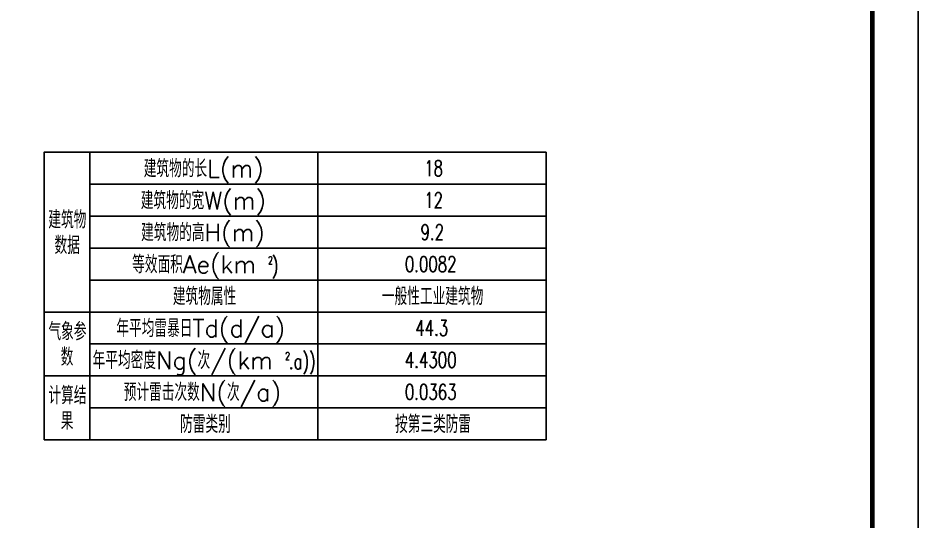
# Model space of a CAD drawing. Extents: x 4981409 to 5298492, y -444687 to -298607.
# Drawn here: x 5263771 to 5283489, y -419032 to -408011 of the extents above; entities that cross this region are included whole.
import ezdxf

# ---------------------------------------------------------------- set-up
doc = ezdxf.new("R2010")
doc.units = 0
doc.header["$LTSCALE"] = 1000
doc.header["$MEASUREMENT"] = 0
doc.layers.add('PUB_TITLE', color=4, linetype='CONTINUOUS')
doc.layers.add('TEL_TAB', color=7, linetype='CONTINUOUS')
doc.styles.add('_TCH_DIM', font='SIMPLEX', dxfattribs={"bigfont": 'GBCBIG'})

msp = doc.modelspace()

# ---------------------------------------------------------------- linework, layer by layer
at = {"layer": 'PUB_TITLE', "color": 4}
msp.add_lwpolyline([(5199388.7, -430054), (5283488.7, -430054), (5283488.7, -370654), (5199388.7, -370654)], close=True, dxfattribs=at)
at = {"layer": 'PUB_TITLE', "color": 4, "const_width": 100}
msp.add_lwpolyline([(5201888.7, -429054), (5282488.7, -429054), (5282488.7, -371654), (5201888.7, -371654)], close=True, dxfattribs=at)
at = {"layer": 'TEL_TAB', "color": 0}
msp.add_lwpolyline([(5264341.8, -417253.6), (5275341.8, -417253.6), (5275341.8, -410953.6), (5264341.8, -410953.6)], close=True, dxfattribs=at)
for points in [[(5265341.8, -410953.6), (5265341.8, -417253.6)], [(5270341.8, -410953.6), (5270341.8, -417253.6)], [(5265341.8, -411653.6), (5275341.8, -411653.6)], [(5265341.8, -412353.6), (5275341.8, -412353.6)], [(5265341.8, -413053.6), (5275341.8, -413053.6)], [(5265341.8, -413753.6), (5275341.8, -413753.6)], [(5264341.8, -414453.6), (5275341.8, -414453.6)], [(5265341.8, -415153.6), (5275341.8, -415153.6)], [(5264341.8, -415853.6), (5275341.8, -415853.6)], [(5265341.8, -416553.6), (5275341.8, -416553.6)]]:
    msp.add_lwpolyline(points, dxfattribs=at)

# ---------------------------------------------------------------- texts
at = {"layer": 'TEL_TAB', "color": 0, "style": '_TCH_DIM'}
for s, height, p in [('建筑物的长L(m)', 385.82, (5266525.6, -411503.6)), ('建筑物的宽W(m)', 385.82, (5266461.3, -412203.6)), ('建筑物', 385.82, (5264435.8, -412623.6)), ('建筑物的高H(m)', 385.82, (5266469.1, -412903.6)), ('数据', 385.82, (5264571.2, -413183.6)), ('等效面积Ae(km', 385.82, (5266272.3, -413603.6)), ('建筑物属性', 385.82, (5267163.1, -414303.6)), ('一般性工业建筑物', 385.82, (5271743.9, -414303.6)), ('气象参', 385.82, (5264438.1, -415073.6)), ('年平均雷暴日Td(d/a)', 385.816, (5265925.9, -415003.6)), ('数', 385.8, (5264707.2, -415633.6)), ('年平均密度Ng(次/(km', 385.816, (5265405.8, -415703.6)), ('预计雷击次数N(次/a)', 385.816, (5266087.2, -416403.6)), ('计算结', 385.82, (5264438.1, -416473.6)), ('果', 385.8, (5264707.2, -417033.6)), ('防雷类别', 385.82, (5267322.6, -417103.6)), ('按第三类防雷', 385.82, (5272031.2, -417103.6))]:
    msp.add_text(s, height=height, dxfattribs=at).set_placement(p)
at = {"layer": 'TEL_TAB', "color": 0, "style": '_TCH_DIM', "width": 0.705882}
for s, height, p in [('18', 340, (5272670.4, -411473.6)), ('12', 340, (5272670.4, -412173.6)), ('9.2', 340, (5272590.4, -412873.6)), ('2', 170, (5269251.3, -413403.6)), (')', 340, (5269331.3, -413603.6)), ('0.0082', 340, (5272247.5, -413573.6)), ('44.3', 340, (5272476.1, -414973.6)), ('2', 170, (5269626.3, -415503.6)), ('.a))', 340, (5269706.3, -415703.6)), ('4.4300', 340, (5272247.5, -415673.6)), ('0.0363', 340, (5272247.5, -416373.6))]:
    msp.add_text(s, height=height, dxfattribs=at).set_placement(p)

doc.saveas('drawing.dxf')
